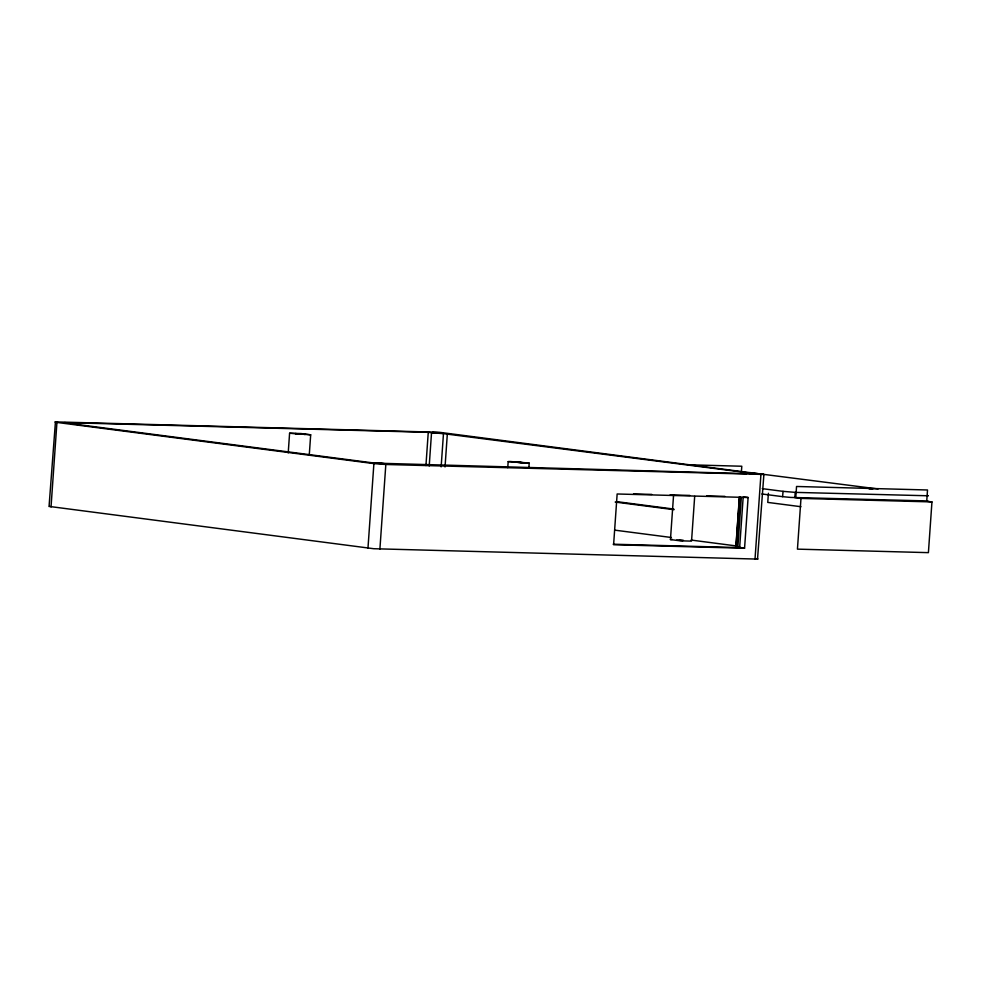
<?xml version="1.0" encoding="UTF-8"?>
<svg xmlns="http://www.w3.org/2000/svg" width="981" height="981" viewBox="0 0 981 981"><rect width="100%" height="100%" fill="white"/><g stroke="black" fill="none" stroke-linecap="round" stroke-linejoin="round"><path stroke-width="1.47" d="M49.05 506.539L55.439 421.904L439.218 432.278L763.892 474.461L757.516 559.096L373.736 548.722L49.516 506.466M51.024 506.993L56.935 422.431L54.961 421.977M288.218 452.866L289.591 433.234L301.02 433.541L310.683 434.804L309.309 454.436M367.973 548.171L373.896 463.608L56.935 422.431M379.905 549.053L385.827 464.491L763.892 474.461M425.938 465.546L428.256 432.327L72.557 422.799L77.806 423.669L70.951 423.657L371.517 462.701L381.572 463.13M429.212 465.975L431.53 432.756L428.256 432.327M441.143 466.858L443.473 433.639L747.914 472.781L741.06 472.768L746.308 473.639L375.797 463.142L385.925 463.89L382.578 463.388M445.031 466.956L447.348 433.737M507.753 467.679L508.183 461.634L510.034 461.499L529.139 463.044L528.955 467.729M694.683 496.361L691.544 541.12L680.115 540.813L670.452 539.562L673.591 494.792M613.248 544.21L741.133 547.631L735.885 546.76L739.367 496.926M735.983 546.871L739.478 497.048M736.67 542.15L737.197 534.596M737.626 528.563L738.252 519.501M738.57 514.964L739.208 505.914M739.625 499.869L739.833 496.852M736.657 547.03L740.14 497.195M737.859 547.214L741.342 497.379M744.567 548.232L748.111 497.502L743.193 496.852L739.649 547.594L744.567 548.232L613.603 544.725L617.147 493.983L748.111 497.502M755.014 559.109L760.925 474.546M768.393 493.271L767.755 502.407L800.937 506.711M927.818 500.948L790.588 497.428L782.642 496.668L783.01 491.346L762.249 488.648M794.855 497.698L795.223 492.376L928.333 495.785L927.266 495.405M800.987 498.409L797.443 549.139L928.406 552.646L931.95 501.916L926.726 501.23L927.511 489.985L796.547 486.478L795.763 497.723L800.987 498.409L931.95 501.916M310.683 434.804L289.591 433.234M529.274 463.204L508.183 461.634M869.129 489.004L872.869 489.053M670.452 539.562L672.316 539.427M688.539 464.798L741.795 466.233L741.378 472.143L743.941 472.241M633.554 493.921L651.825 494.412M670.097 494.902L689.888 495.43M706.639 495.883L724.922 496.374M443.473 433.639L431.53 432.756M385.827 464.491L373.896 463.608M438.899 433.246C455.601 433.7 419.635 431.284 437.575 433.148M795.223 492.376L783.01 491.346M679.195 540.028L683.414 540.335M682.801 540.666L676.78 540.028M749.901 472.609L878.093 488.992M749.3 472.928L753.052 473.32M761.869 493.97L782.642 496.668M616.485 501.61L673.8 509.065M615.185 502.051L674.008 509.691M615.222 530.206L671.396 537.502M691.127 540.065L736.67 545.988M757.209 558.741L757.982 559.023M64.587 422.627L74.433 423.424L64.587 422.627M295.355 433.602L305.201 434.399L295.355 433.602M513.946 462.002L523.793 462.799L513.946 462.002M744.714 472.965L754.561 473.762L744.714 472.965"/></g></svg>
